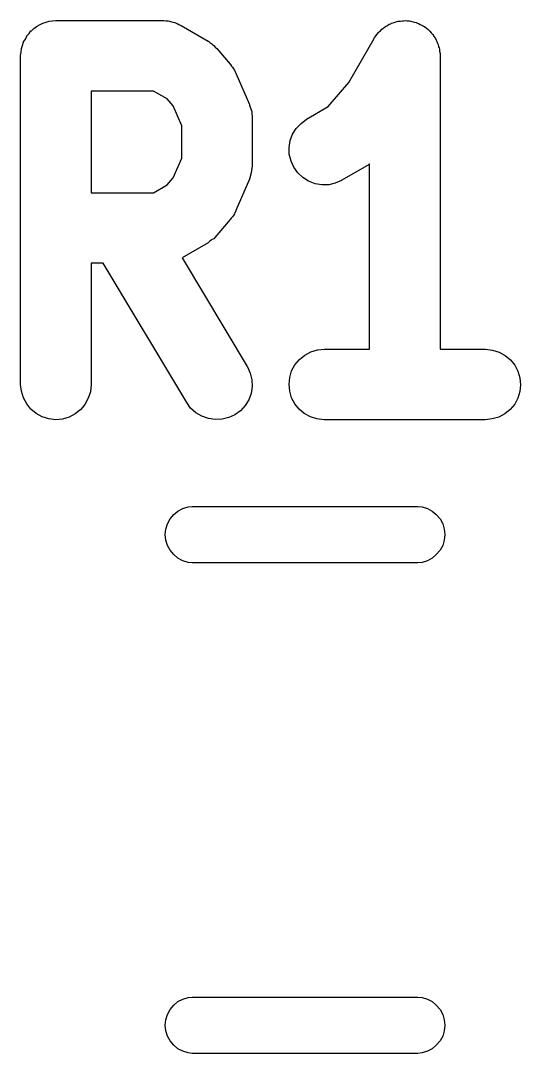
# Model space of a CAD drawing. Extents: x 137.1 to 164.6, y -146.9 to -60.6.
# Drawn here: x 150.212 to 151.276, y -94.501 to -92.302 of the extents above; entities that cross this region are included whole.
import ezdxf

# ---------------------------------------------------------------- set-up
doc = ezdxf.new("R2010")
doc.units = 0
doc.layers.add('BLACK', color=7, linetype='CONTINUOUS')

msp = doc.modelspace()

# ---------------------------------------------------------------- linework, layer by layer
at = {"layer": 'BLACK', "linetype": 'CONTINUOUS'}
for p, q in [((150.266, -92.3051), (150.273, -92.3031)), ((150.273, -92.303), (150.28, -92.3024)), ((150.273, -92.3031), (150.273, -92.303)), ((150.273, -92.3031), (150.273, -92.3031)), ((150.28, -92.3024), (150.287, -92.3017)), ((150.287, -92.3017), (150.516, -92.3017)), ((150.516, -92.3017), (150.517, -92.3017)), ((150.517, -92.3017), (150.521, -92.3022)), ((150.521, -92.3022), (150.526, -92.3024)), ((150.526, -92.3024), (150.529, -92.303)), ((150.529, -92.303), (150.531, -92.3033)), ((150.531, -92.3033), (150.536, -92.3047)), ((151.014, -92.3037), (151.016, -92.303)), ((151.016, -92.303), (151.021, -92.3026)), ((151.021, -92.3026), (151.025, -92.3018)), ((151.025, -92.3018), (151.028, -92.3019)), ((151.028, -92.3019), (151.031, -92.3017)), ((151.031, -92.3017), (151.035, -92.3022)), ((151.035, -92.3022), (151.04, -92.3023)), ((151.04, -92.3023), (151.043, -92.3029)), ((151.043, -92.3029), (151.045, -92.3032)), ((151.045, -92.3032), (151.05, -92.3046)), ((150.23, -92.3289), (150.234, -92.3234)), ((150.234, -92.3233), (150.235, -92.3231)), ((150.234, -92.3234), (150.234, -92.3233)), ((150.235, -92.3231), (150.24, -92.3187)), ((150.24, -92.3187), (150.246, -92.3142)), ((150.246, -92.3139), (150.252, -92.3106)), ((150.246, -92.3141), (150.246, -92.3139)), ((150.246, -92.3142), (150.246, -92.3141)), ((150.252, -92.3106), (150.259, -92.3073)), ((150.259, -92.3071), (150.266, -92.3051)), ((150.259, -92.3072), (150.259, -92.3071)), ((150.259, -92.3073), (150.259, -92.3072)), ((150.536, -92.3047), (150.54, -92.3058)), ((150.54, -92.3058), (150.543, -92.3069)), ((150.543, -92.3069), (150.545, -92.3077)), ((150.545, -92.3077), (150.549, -92.31)), ((150.549, -92.31), (150.554, -92.3119)), ((150.554, -92.3119), (150.611, -92.3452)), ((150.974, -92.3267), (150.976, -92.325)), ((150.976, -92.325), (150.978, -92.3231)), ((150.978, -92.3231), (150.981, -92.3201)), ((150.981, -92.3201), (150.985, -92.3168)), ((150.985, -92.3168), (150.987, -92.3155)), ((150.987, -92.3155), (150.989, -92.3139)), ((150.989, -92.3139), (150.993, -92.3117)), ((150.993, -92.3117), (150.997, -92.3092)), ((150.997, -92.3092), (151, -92.3083)), ((151, -92.3083), (151.002, -92.3071)), ((151.002, -92.3071), (151.007, -92.3058)), ((151.007, -92.3058), (151.011, -92.3041)), ((151.011, -92.3041), (151.014, -92.3037)), ((151.05, -92.3046), (151.054, -92.3057)), ((151.054, -92.3057), (151.057, -92.3068)), ((151.057, -92.3068), (151.059, -92.3075)), ((151.059, -92.3075), (151.063, -92.3098)), ((151.063, -92.3098), (151.068, -92.3118)), ((151.068, -92.3118), (151.07, -92.3133)), ((151.07, -92.3133), (151.072, -92.3145)), ((151.072, -92.3145), (151.076, -92.3176)), ((151.076, -92.3176), (151.08, -92.3204)), ((151.08, -92.3204), (151.081, -92.3222)), ((151.081, -92.3222), (151.083, -92.3238)), ((151.083, -92.3238), (151.086, -92.3275)), ((150.216, -92.3544), (150.218, -92.3476)), ((150.218, -92.3471), (150.222, -92.3409)), ((150.218, -92.3474), (150.218, -92.3471)), ((150.218, -92.3476), (150.218, -92.3474)), ((150.222, -92.3409), (150.225, -92.3347)), ((150.225, -92.3343), (150.23, -92.3289)), ((150.225, -92.3345), (150.225, -92.3343)), ((150.225, -92.3347), (150.225, -92.3345)), ((150.611, -92.3452), (150.612, -92.3457)), ((150.612, -92.3457), (150.615, -92.3485)), ((150.911, -92.4333), (150.965, -92.3395)), ((150.965, -92.3385), (150.967, -92.3365)), ((150.965, -92.3395), (150.965, -92.3385)), ((150.967, -92.3365), (150.968, -92.3343)), ((150.968, -92.3343), (150.971, -92.3306)), ((150.971, -92.3306), (150.974, -92.3267)), ((151.086, -92.3275), (151.09, -92.3311)), ((151.09, -92.3311), (151.091, -92.3332)), ((151.091, -92.3332), (151.092, -92.3352)), ((151.092, -92.3352), (151.095, -92.3394)), ((151.095, -92.3394), (151.097, -92.3435)), ((151.097, -92.3435), (151.098, -92.3459)), ((151.098, -92.3459), (151.099, -92.3481)), ((150.212, -92.3756), (150.213, -92.3686)), ((150.213, -92.3686), (150.214, -92.3616)), ((150.214, -92.3611), (150.216, -92.3544)), ((150.214, -92.3613), (150.214, -92.3611)), ((150.214, -92.3616), (150.214, -92.3613)), ((150.615, -92.3485), (150.619, -92.3511)), ((150.619, -92.3511), (150.621, -92.3529)), ((150.621, -92.3529), (150.623, -92.3545)), ((150.623, -92.3545), (150.626, -92.358)), ((150.626, -92.358), (150.63, -92.3612)), ((150.63, -92.3612), (150.658, -92.3945)), ((151.099, -92.3481), (151.101, -92.3527)), ((151.101, -92.3527), (151.102, -92.3572)), ((151.102, -92.3572), (151.103, -92.3597)), ((151.103, -92.3597), (151.104, -92.3621)), ((151.104, -92.3621), (151.104, -92.3669)), ((151.104, -92.3669), (151.105, -92.3716)), ((150.212, -92.3761), (150.212, -92.3756)), ((150.212, -92.3762), (150.212, -92.3761)), ((150.212, -92.3761), (150.212, -92.3761)), ((150.212, -92.3767), (150.212, -92.3762)), ((150.212, -93.0767), (150.212, -92.3767)), ((151.105, -92.3716), (151.105, -92.3741)), ((151.105, -92.3741), (151.105, -92.3767)), ((151.105, -92.3767), (151.105, -93.0017)), ((150.658, -92.3945), (150.659, -92.3953)), ((150.659, -92.3953), (150.661, -92.3983)), ((150.661, -92.3983), (150.663, -92.401)), ((150.663, -92.401), (150.665, -92.4043)), ((150.665, -92.4043), (150.667, -92.4074)), ((150.667, -92.4074), (150.669, -92.4107)), ((150.669, -92.4107), (150.67, -92.4138)), ((150.67, -92.4138), (150.699, -92.4805)), ((150.867, -92.4849), (150.911, -92.4333)), ((150.362, -92.4517), (150.362, -92.6683)), ((150.495, -92.4517), (150.362, -92.4517)), ((150.524, -92.4684), (150.495, -92.4517)), ((150.537, -92.4834), (150.524, -92.4684)), ((150.555, -92.5254), (150.537, -92.4834)), ((150.699, -92.4805), (150.699, -92.4814)), ((150.699, -92.4814), (150.701, -92.4858)), ((150.701, -92.4858), (150.704, -92.4954)), ((150.704, -92.4954), (150.705, -92.51)), ((150.821, -92.5119), (150.867, -92.4849)), ((150.705, -92.51), (150.705, -92.61)), ((150.799, -92.5312), (150.809, -92.5205)), ((150.809, -92.5205), (150.821, -92.5119)), ((150.555, -92.5946), (150.555, -92.5254)), ((150.786, -92.5573), (150.791, -92.5436)), ((150.791, -92.5436), (150.799, -92.5312)), ((150.784, -92.5718), (150.786, -92.5573)), ((150.784, -92.5864), (150.784, -92.5718)), ((150.788, -92.6007), (150.784, -92.5864)), ((150.537, -92.6366), (150.555, -92.5946)), ((150.705, -92.611), (150.703, -92.6256)), ((150.705, -92.61), (150.705, -92.611)), ((150.794, -92.614), (150.788, -92.6007)), ((150.954, -92.6081), (150.896, -92.6414)), ((150.955, -92.607), (150.954, -92.6081)), ((150.955, -93.0017), (150.955, -92.607)), ((150.703, -92.6256), (150.699, -92.6395)), ((150.802, -92.6259), (150.794, -92.614)), ((150.813, -92.636), (150.802, -92.6259)), ((150.495, -92.6683), (150.524, -92.6516)), ((150.524, -92.6516), (150.537, -92.6366)), ((150.699, -92.6395), (150.67, -92.7062)), ((150.825, -92.6438), (150.813, -92.636)), ((150.839, -92.649), (150.825, -92.6438)), ((150.853, -92.6515), (150.839, -92.649)), ((150.868, -92.6511), (150.853, -92.6515)), ((150.882, -92.6479), (150.868, -92.6511)), ((150.895, -92.642), (150.882, -92.6479)), ((150.896, -92.6414), (150.895, -92.642)), ((150.362, -92.6683), (150.495, -92.6683)), ((150.663, -92.7199), (150.66, -92.7226)), ((150.665, -92.7166), (150.663, -92.7199)), ((150.667, -92.7135), (150.665, -92.7166)), ((150.668, -92.7102), (150.667, -92.7135)), ((150.67, -92.7072), (150.668, -92.7102)), ((150.67, -92.7062), (150.67, -92.7072)), ((150.658, -92.7255), (150.63, -92.7588)), ((150.66, -92.7226), (150.658, -92.7255)), ((150.626, -92.7628), (150.623, -92.7662)), ((150.629, -92.7596), (150.626, -92.7628)), ((150.63, -92.7588), (150.629, -92.7596)), ((150.611, -92.7748), (150.556, -92.8069)), ((150.614, -92.772), (150.611, -92.7748)), ((150.618, -92.7696), (150.614, -92.772)), ((150.62, -92.7678), (150.618, -92.7696)), ((150.623, -92.7662), (150.62, -92.7678)), ((150.556, -92.8069), (150.694, -93.0381)), ((150.388, -92.8183), (150.362, -92.8183)), ((150.362, -92.8183), (150.362, -93.0767)), ((150.566, -93.1153), (150.388, -92.8183)), ((150.817, -93.0142), (150.83, -93.0073)), ((150.83, -93.0073), (150.844, -93.0031)), ((150.844, -93.0031), (150.859, -93.0017)), ((150.859, -93.0017), (150.955, -93.0017)), ((151.105, -93.0017), (151.201, -93.0017)), ((151.201, -93.0017), (151.202, -93.0017)), ((151.202, -93.0017), (151.217, -93.0033)), ((151.217, -93.0033), (151.231, -93.0077)), ((150.796, -93.0347), (150.806, -93.0234)), ((150.806, -93.0234), (150.817, -93.0142)), ((151.231, -93.0077), (151.244, -93.0148)), ((151.244, -93.0148), (151.255, -93.0242)), ((151.255, -93.0242), (151.264, -93.0356)), ((150.694, -93.0381), (150.695, -93.039)), ((150.695, -93.039), (150.701, -93.0523)), ((150.785, -93.0616), (150.789, -93.0476)), ((150.789, -93.0476), (150.796, -93.0347)), ((151.264, -93.0356), (151.271, -93.0486)), ((151.271, -93.0486), (151.275, -93.0626)), ((150.701, -93.0523), (150.704, -93.0665)), ((150.704, -93.0665), (150.705, -93.0812)), ((150.784, -93.0761), (150.785, -93.0616)), ((151.275, -93.0626), (151.276, -93.0772)), ((150.214, -93.0912), (150.212, -93.0767)), ((150.218, -93.1052), (150.214, -93.0912)), ((150.361, -93.0923), (150.356, -93.1062)), ((150.362, -93.0777), (150.361, -93.0923)), ((150.362, -93.0767), (150.362, -93.0777)), ((150.705, -93.0812), (150.703, -93.0956)), ((150.785, -93.0907), (150.784, -93.0761)), ((150.789, -93.1048), (150.785, -93.0907)), ((151.275, -93.0917), (151.271, -93.1057)), ((151.276, -93.0772), (151.275, -93.0917)), ((150.225, -93.1182), (150.218, -93.1052)), ((150.356, -93.1062), (150.349, -93.119)), ((150.574, -93.127), (150.566, -93.1153)), ((150.698, -93.1094), (150.69, -93.1218)), ((150.703, -93.0956), (150.698, -93.1094)), ((150.796, -93.1177), (150.789, -93.1048)), ((151.271, -93.1057), (151.264, -93.1186)), ((150.234, -93.1295), (150.225, -93.1182)), ((150.245, -93.1388), (150.234, -93.1295)), ((150.258, -93.1458), (150.245, -93.1388)), ((150.328, -93.1394), (150.315, -93.1462)), ((150.34, -93.1303), (150.328, -93.1394)), ((150.349, -93.119), (150.34, -93.1303)), ((150.585, -93.1368), (150.574, -93.127)), ((150.598, -93.1444), (150.585, -93.1368)), ((150.68, -93.1326), (150.668, -93.1412)), ((150.69, -93.1218), (150.68, -93.1326)), ((150.805, -93.1291), (150.796, -93.1177)), ((150.816, -93.1385), (150.805, -93.1291)), ((150.829, -93.1456), (150.816, -93.1385)), ((151.243, -93.1391), (151.23, -93.146)), ((151.254, -93.1299), (151.243, -93.1391)), ((151.264, -93.1186), (151.254, -93.1299)), ((150.272, -93.1501), (150.258, -93.1458)), ((150.287, -93.1517), (150.272, -93.1501)), ((150.301, -93.1503), (150.287, -93.1517)), ((150.315, -93.1462), (150.301, -93.1503)), ((150.612, -93.1494), (150.598, -93.1444)), ((150.626, -93.1516), (150.612, -93.1494)), ((150.641, -93.1509), (150.626, -93.1516)), ((150.655, -93.1474), (150.641, -93.1509)), ((150.668, -93.1412), (150.655, -93.1474)), ((150.843, -93.15), (150.829, -93.1456)), ((150.858, -93.1517), (150.843, -93.15)), ((150.859, -93.1517), (150.858, -93.1517)), ((151.201, -93.1517), (150.859, -93.1517)), ((151.216, -93.1502), (151.201, -93.1517)), ((151.23, -93.146), (151.216, -93.1502)), ((150.557, -93.3408), (150.569, -93.3374)), ((150.569, -93.3374), (150.577, -93.3365)), ((150.577, -93.3365), (151.058, -93.3365)), ((151.058, -93.3365), (151.067, -93.3374)), ((151.067, -93.3374), (151.078, -93.3408)), ((150.53, -93.363), (150.538, -93.3539)), ((150.538, -93.3539), (150.547, -93.3464)), ((150.547, -93.3464), (150.557, -93.3408)), ((151.078, -93.3408), (151.088, -93.3464)), ((151.088, -93.3464), (151.097, -93.3539)), ((151.097, -93.3539), (151.105, -93.363)), ((150.521, -93.3848), (150.525, -93.3735)), ((150.525, -93.3735), (150.53, -93.363)), ((151.105, -93.363), (151.111, -93.3735)), ((151.111, -93.3735), (151.114, -93.3848)), ((150.52, -93.3965), (150.521, -93.3848)), ((150.521, -93.4083), (150.52, -93.3965)), ((151.114, -93.3848), (151.115, -93.3965)), ((151.115, -93.3965), (151.114, -93.4083)), ((150.525, -93.4196), (150.521, -93.4083)), ((150.53, -93.43), (150.525, -93.4196)), ((151.111, -93.4196), (151.105, -93.43)), ((151.114, -93.4083), (151.111, -93.4196)), ((150.538, -93.4392), (150.53, -93.43)), ((150.547, -93.4467), (150.538, -93.4392)), ((150.557, -93.4522), (150.547, -93.4467)), ((151.088, -93.4467), (151.078, -93.4522)), ((151.097, -93.4392), (151.088, -93.4467)), ((151.105, -93.43), (151.097, -93.4392)), ((150.569, -93.4557), (150.557, -93.4522)), ((150.577, -93.4565), (150.569, -93.4557)), ((151.058, -93.4565), (150.577, -93.4565)), ((151.067, -93.4557), (151.058, -93.4565)), ((151.078, -93.4522), (151.067, -93.4557)), ((150.538, -94.3989), (150.547, -94.3914)), ((150.547, -94.3914), (150.557, -94.3858)), ((150.557, -94.3858), (150.569, -94.3824)), ((150.569, -94.3824), (150.577, -94.3815)), ((150.577, -94.3815), (151.058, -94.3815)), ((151.058, -94.3815), (151.067, -94.3824)), ((151.067, -94.3824), (151.078, -94.3858)), ((151.078, -94.3858), (151.088, -94.3914)), ((151.088, -94.3914), (151.097, -94.3989)), ((150.525, -94.4185), (150.53, -94.408)), ((150.53, -94.408), (150.538, -94.3989)), ((151.097, -94.3989), (151.105, -94.408)), ((151.105, -94.408), (151.111, -94.4185)), ((150.52, -94.4415), (150.521, -94.4298)), ((150.521, -94.4298), (150.525, -94.4185)), ((151.111, -94.4185), (151.114, -94.4298)), ((151.114, -94.4298), (151.115, -94.4415)), ((150.521, -94.4533), (150.52, -94.4415)), ((150.525, -94.4646), (150.521, -94.4533)), ((151.114, -94.4533), (151.111, -94.4646)), ((151.115, -94.4415), (151.114, -94.4533)), ((150.53, -94.475), (150.525, -94.4646)), ((150.538, -94.4842), (150.53, -94.475)), ((151.105, -94.475), (151.097, -94.4842)), ((151.111, -94.4646), (151.105, -94.475)), ((150.547, -94.4917), (150.538, -94.4842)), ((150.557, -94.4972), (150.547, -94.4917)), ((150.569, -94.5007), (150.557, -94.4972)), ((150.577, -94.5015), (150.569, -94.5007)), ((151.058, -94.5015), (150.577, -94.5015)), ((151.067, -94.5007), (151.058, -94.5015)), ((151.078, -94.4972), (151.067, -94.5007)), ((151.088, -94.4917), (151.078, -94.4972)), ((151.097, -94.4842), (151.088, -94.4917))]:
    msp.add_line(p, q, dxfattribs=at)

doc.saveas('drawing.dxf')
